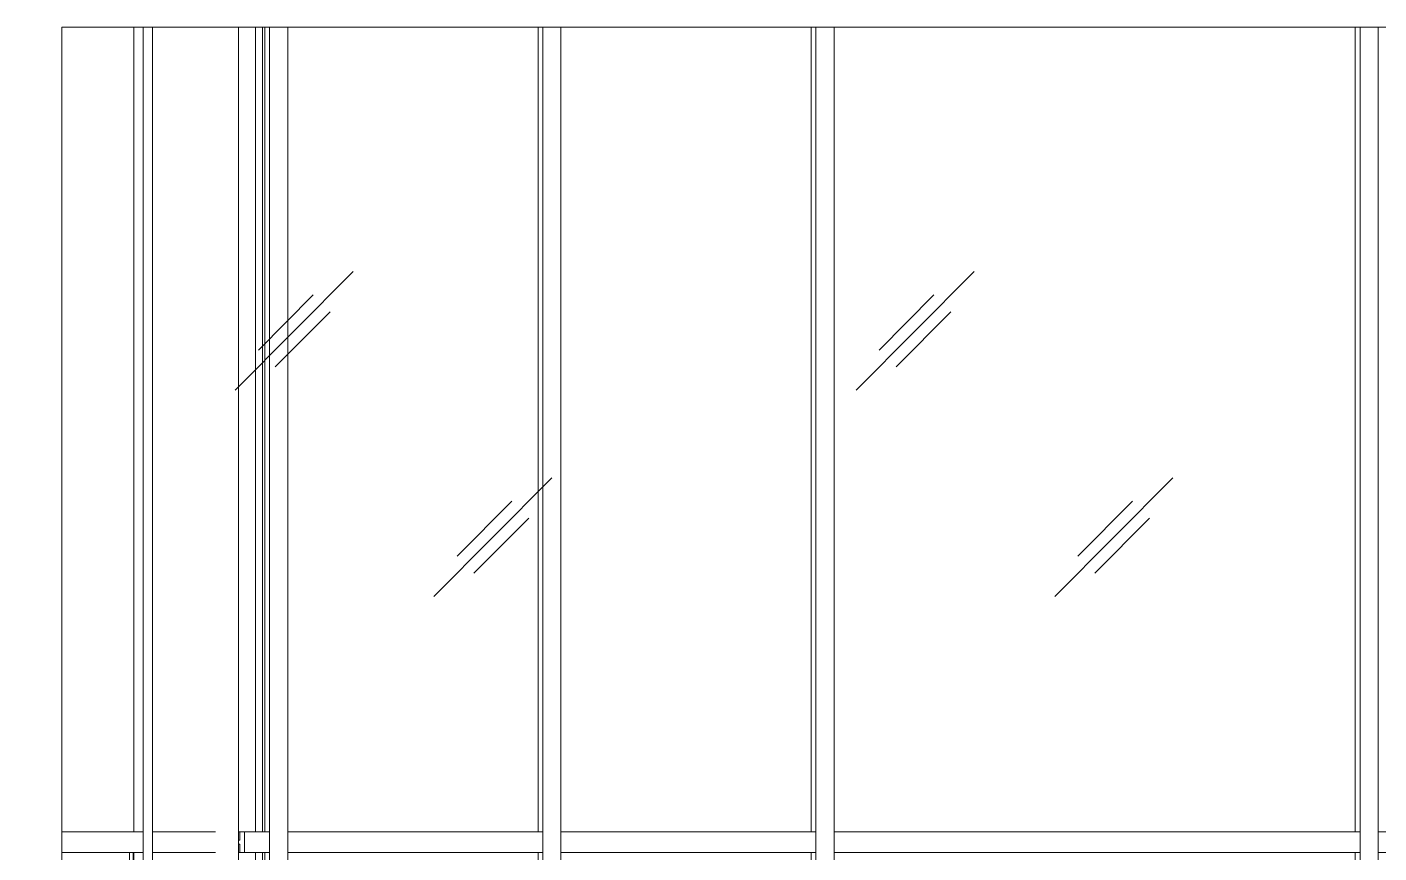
# Model space of a CAD drawing. Header units: millimetres. Extents: x -10599 to 108788, y -9455 to 93550.
# Drawn here: x 32513 to 36907, y 2165 to 4850 of the extents above; entities that cross this region are included whole.
import ezdxf

# ---------------------------------------------------------------- set-up
doc = ezdxf.new("R2010")
doc.units = ezdxf.units.MM
for name, color, linetype, lineweight in [('A-GLAZ-CWMG', 55, 'Continuous', 5), ('KINH', 152, 'Continuous', 5), ('NET-THAY', 2, 'Continuous', 9)]:
    doc.layers.add(name, color=color, linetype=linetype, lineweight=lineweight)

# ---------------------------------------------------------------- blocks, each defined once
blk = doc.blocks.new('Rectangular Mullion - Rectangular Mullion-1982743-MẶT ĐỨNG 1-14')
at = {"layer": 'A-GLAZ-CWMG'}
for p, q in [((36904.6, 2166.7), (36904.6, 2233.3)), ((37200.6, 2233.3), (36904.6, 2233.3)), ((37200.6, 2233.3), (37200.6, 2166.7)), ((37200.6, 2166.7), (36904.6, 2166.7))]:
    blk.add_line(p, q, dxfattribs=at)
blk = doc.blocks.new('Rectangular Mullion - Rectangular Mullion-1982744-MẶT ĐỨNG 1-14')
at = {"layer": 'A-GLAZ-CWMG'}
for p, q in [((35136.4, 2166.7), (35136.4, 2233.3)), ((36845.4, 2233.3), (35136.4, 2233.3)), ((36845.4, 2233.3), (36845.4, 2166.7)), ((36845.4, 2166.7), (35136.4, 2166.7))]:
    blk.add_line(p, q, dxfattribs=at)
blk = doc.blocks.new('Rectangular Mullion - Rectangular Mullion-V39-MẶT ĐỨNG 1-14')
at = {"layer": 'A-GLAZ-CWMG'}
for p, q in [((37259.8, 2166.7), (37259.8, 2233.3)), ((38088.5, 2233.3), (37259.8, 2233.3)), ((38088.5, 2233.3), (38088.5, 2166.7)), ((38088.5, 2166.7), (37259.8, 2166.7))]:
    blk.add_line(p, q, dxfattribs=at)
blk = doc.blocks.new('Rectangular Mullion - Rectangular Mullion-V41-MẶT ĐỨNG 1-14')
at = {"layer": 'A-GLAZ-CWMG'}
for p, q in [((36845.4, 2200), (36845.4, 0)), ((36904.6, 2200), (36904.6, 0)), ((36830.1, 2166.7), (36830.1, 0)), ((36799.4, 5), (36799.4, 0)), ((36822.4, 5), (36822.4, 0))]:
    blk.add_line(p, q, dxfattribs=at)
blk = doc.blocks.new('Rectangular Mullion - Rectangular Mullion-V40-MẶT ĐỨNG 1-14')
at = {"layer": 'A-GLAZ-CWMG'}
for p, q in [((38088.5, 2200), (38088.5, 0)), ((38147.7, 2200), (38147.7, 0)), ((38073.2, 2166.7), (38073.2, 0))]:
    blk.add_line(p, q, dxfattribs=at)
blk = doc.blocks.new('Rectangular Mullion - Rectangular Mullion-V42-MẶT ĐỨNG 1-14')
at = {"layer": 'A-GLAZ-CWMG'}
for p, q in [((38073.2, 4850), (38073.2, 2233.3)), ((38088.5, 4850), (38088.5, 2200)), ((38147.7, 4850), (38147.7, 2200))]:
    blk.add_line(p, q, dxfattribs=at)
blk = doc.blocks.new('Rectangular Mullion - Rectangular Mullion-1982962-MẶT ĐỨNG 1-14')
at = {"layer": 'A-GLAZ-CWMG'}
for p, q in [((32921.2, 2166.7), (32921.2, 2233.3)), ((33125.8, 2233.3), (32921.2, 2233.3)), ((33125.8, 2166.7), (32921.2, 2166.7))]:
    blk.add_line(p, q, dxfattribs=at)
blk = doc.blocks.new('Rectangular Mullion - Rectangular Mullion-1982963-MẶT ĐỨNG 1-14')
at = {"layer": 'A-GLAZ-CWMG'}
for p, q in [((32890.2, 2233.3), (32625.7, 2233.3)), ((32890.2, 2233.3), (32890.2, 2166.7)), ((32890.2, 2166.7), (32625.7, 2166.7))]:
    blk.add_line(p, q, dxfattribs=at)
blk = doc.blocks.new('Rectangular Mullion - Rectangular Mullion-V48-MẶT ĐỨNG 1-14')
at = {"layer": 'A-GLAZ-CWMG'}
for p, q in [((32890.2, 2200), (32890.2, 0)), ((32921.2, 2200), (32921.2, 0)), ((32846, 2166.7), (32846, 0)), ((32858.4, 0), (32858.4, 2166.7)), ((32860.7, 2166.7), (32860.7, 0)), ((32921.2, 0), (32890.2, 0)), ((32846, 0), (32819.6, 0)), ((32858.4, 0), (32846, 0)), ((32860.7, 0), (32858.4, 0)), ((32890.2, 0), (32860.7, 0))]:
    blk.add_line(p, q, dxfattribs=at)
blk = doc.blocks.new('Rectangular Mullion - Rectangular Mullion-V50-MẶT ĐỨNG 1-14')
at = {"layer": 'A-GLAZ-CWMG'}
for p, q in [((32860.7, 4850), (32860.7, 2233.3)), ((32890.2, 4850), (32890.2, 2200)), ((32921.2, 4850), (32921.2, 2200))]:
    blk.add_line(p, q, dxfattribs=at)
blk = doc.blocks.new('Rectangular Mullion - Rectangular Mullion-1982745-MẶT ĐỨNG 1-14')
at = {"layer": 'A-GLAZ-CWMG'}
for p, q in [((33204.4, 2233.3), (33200.5, 2233.3)), ((33204.4, 2206.7), (33200.5, 2206.7)), ((33219.7, 2233.3), (33204.4, 2233.3)), ((33204.4, 2233.3), (33204.4, 2206.7)), ((33219.7, 2166.7), (33219.7, 2233.3)), ((33301.3, 2233.3), (33219.7, 2233.3)), ((33301.3, 2233.3), (33301.3, 2166.7)), ((33200.5, 2193.3), (33204.4, 2193.3)), ((33204.4, 2166.7), (33200.5, 2166.7)), ((33204.4, 2193.3), (33204.4, 2166.7)), ((33204.4, 2166.7), (33219.7, 2166.7)), ((33301.3, 2166.7), (33219.7, 2166.7))]:
    blk.add_line(p, q, dxfattribs=at)
blk = doc.blocks.new('Rectangular Mullion - Rectangular Mullion-V165-MẶT ĐỨNG 1-14')
at = {"layer": 'A-GLAZ-CWMG'}
for p, q in [((33301.3, 2200), (33301.3, 0)), ((33360.5, 2200), (33360.5, 0)), ((33255.3, 2166.7), (33255.3, 0)), ((33278.3, 2166.7), (33278.3, 0)), ((33285.9, 2166.7), (33285.9, 0))]:
    blk.add_line(p, q, dxfattribs=at)
blk = doc.blocks.new('Rectangular Mullion - Rectangular Mullion-V166-MẶT ĐỨNG 1-14')
at = {"layer": 'A-GLAZ-CWMG'}
for p, q in [((33255.3, 4850), (33255.3, 2233.3)), ((33278.3, 4850), (33278.3, 2233.3)), ((33285.9, 4850), (33285.9, 2233.3)), ((33301.3, 4850), (33301.3, 2200)), ((33360.5, 4850), (33360.5, 2200))]:
    blk.add_line(p, q, dxfattribs=at)

msp = doc.modelspace()

# ---------------------------------------------------------------- hatches: boundary and pattern name
at = {"layer": 'KINH'}
h = msp.add_hatch(dxfattribs=at)
h.set_pattern_fill('FP_11', color=256, angle=360, style=0, pattern_type=2)
h.set_pattern_definition([(45.204, (16705.5, -8448.4), (0.002, 2032), [252.7, -2610.8]), (45.204, (16650.7, -8393.3), (0.002, 2032), [252.7, -2610.8]), (45.204, (16575.3, -8524.3), (0.002, 2032), [544.27, -2319.24]), (45.204, (15333.5, -7087), (0.002, 2032), [252.7, -2610.8]), (45.204, (15278.7, -7031.8), (0.002, 2032), [252.7, -2610.8]), (45.204, (15203.4, -7162.9), (0.002, 2032), [544.27, -2319.24])])
h.paths.add_polyline_path([(32700.5, 264), (32700.5, 4850), (26100.5, 4850), (26100.5, 264)])
h = msp.add_hatch(dxfattribs=at)
h.set_pattern_fill('FP_11', color=256, angle=360, style=0, pattern_type=2)
h.set_pattern_definition([(45.204, (23230.7, -8448.4), (0.002, 2032), [252.7, -2610.8]), (45.204, (23175.9, -8393.3), (0.002, 2032), [252.7, -2610.8]), (45.204, (23100.5, -8524.3), (0.002, 2032), [544.27, -2319.24]), (45.204, (21858.7, -7087), (0.002, 2032), [252.7, -2610.8]), (45.204, (21803.9, -7031.8), (0.002, 2032), [252.7, -2610.8]), (45.204, (21728.6, -7162.9), (0.002, 2032), [544.27, -2319.24])])
h.paths.add_polyline_path([(39225.7, 327.3), (39225.7, 4850), (32625.7, 4850), (32625.7, 327.3)])

# ---------------------------------------------------------------- linework, layer by layer
at = {"layer": 'NET-THAY'}
for p, q in [((32625.7, 4850), (32625.7, -450)), ((32625.7, 4850), (39200.5, 4850)), ((33200.5, 4850), (33200.5, 350))]:
    msp.add_line(p, q, dxfattribs=at)

# ---------------------------------------------------------------- block references
at = {"layer": 'A-GLAZ-CWMG'}
for name, p in [('Rectangular Mullion - Rectangular Mullion-V50-MẶT ĐỨNG 1-14', (0, 0)), ('Rectangular Mullion - Rectangular Mullion-V166-MẶT ĐỨNG 1-14', (0, 0)), ('Rectangular Mullion - Rectangular Mullion-V42-MẶT ĐỨNG 1-14', (-3899.3, 0)), ('Rectangular Mullion - Rectangular Mullion-V42-MẶT ĐỨNG 1-14', (-3011.3, 0)), ('Rectangular Mullion - Rectangular Mullion-V42-MẶT ĐỨNG 1-14', (-1243.1, 0)), ('Rectangular Mullion - Rectangular Mullion-1982963-MẶT ĐỨNG 1-14', (0, 0)), ('Rectangular Mullion - Rectangular Mullion-V48-MẶT ĐỨNG 1-14', (0, 0)), ('Rectangular Mullion - Rectangular Mullion-1982962-MẶT ĐỨNG 1-14', (0, 0)), ('Rectangular Mullion - Rectangular Mullion-1982745-MẶT ĐỨNG 1-14', (0, 0)), ('Rectangular Mullion - Rectangular Mullion-V165-MẶT ĐỨNG 1-14', (0, 0)), ('Rectangular Mullion - Rectangular Mullion-V39-MẶT ĐỨNG 1-14', (-3899.3, 0)), ('Rectangular Mullion - Rectangular Mullion-V40-MẶT ĐỨNG 1-14', (-3899.3, 0)), ('Rectangular Mullion - Rectangular Mullion-V39-MẶT ĐỨNG 1-14', (-3011.3, 0)), ('Rectangular Mullion - Rectangular Mullion-V40-MẶT ĐỨNG 1-14', (-3011.3, 0)), ('Rectangular Mullion - Rectangular Mullion-1982744-MẶT ĐỨNG 1-14', (0, 0)), ('Rectangular Mullion - Rectangular Mullion-V41-MẶT ĐỨNG 1-14', (0, 0)), ('Rectangular Mullion - Rectangular Mullion-1982743-MẶT ĐỨNG 1-14', (0, 0))]:
    msp.add_blockref(name, p, dxfattribs=at)

doc.saveas('drawing.dxf')
